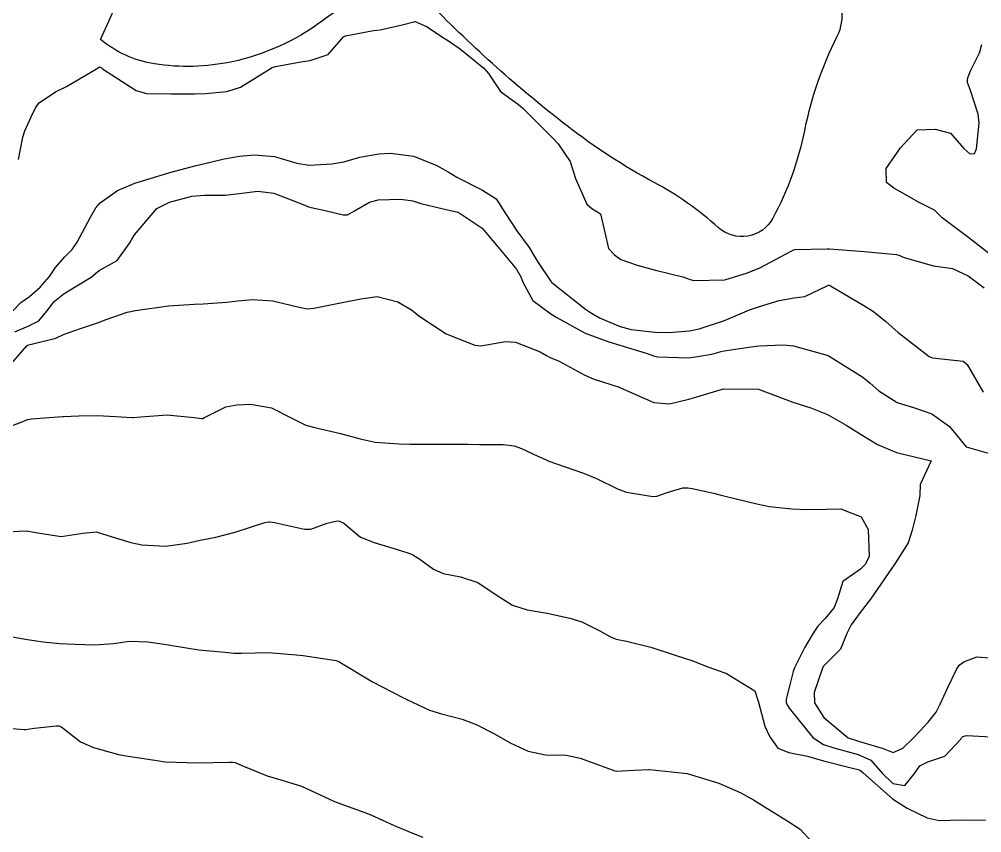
# Model space of a CAD drawing. Header units: metres. Extents: x 298520 to 308411, y 7433745 to 7450750.
# Drawn here: x 304123.8 to 304179.2, y 7439999.6 to 7440046.4 of the extents above; entities that cross this region are included whole.
import ezdxf

# ---------------------------------------------------------------- set-up
doc = ezdxf.new("R2010")
doc.units = ezdxf.units.M
doc.header["$LTSCALE"] = 10
for name, color, linetype in [('Curvas de Nivel 1m', 11, 'Continuous'), ('Curvas de Nivel 5m', 15, 'Continuous'), ('Hidrografia', 140, 'Continuous')]:
    doc.layers.add(name, color=color, linetype=linetype)

msp = doc.modelspace()

# ---------------------------------------------------------------- linework, layer by layer
at = {"layer": 'Curvas de Nivel 1m', "flags": 128}
for points, elevation in [([(304123.768, 7440038.333), (304124.035, 7440039.605), (304124.14, 7440039.981), (304124.525, 7440040.815), (304124.781, 7440041.347), (304124.969, 7440041.596), (304125.901, 7440042.225), (304126.542, 7440042.52), (304128.257, 7440043.554), (304128.439, 7440043.667), (304128.554, 7440043.595), (304128.61, 7440043.549), (304130.541, 7440042.302), (304131.143, 7440042.125), (304132.539, 7440042.11), (304133.913, 7440042.112), (304134.539, 7440042.125), (304135.772, 7440042.237), (304136.543, 7440042.487), (304138.068, 7440043.437), (304138.366, 7440043.622), (304138.557, 7440043.683), (304140.028, 7440043.948), (304140.562, 7440044.023), (304141.586, 7440044.376), (304142.477, 7440045.382), (304142.584, 7440045.453), (304144.198, 7440045.753), (304144.587, 7440045.794), (304145.853, 7440046.085), (304146.592, 7440046.277), (304147.245, 7440045.985), (304148.265, 7440045.315), (304148.58, 7440045.126), (304149.207, 7440044.67), (304150.557, 7440043.591), (304150.817, 7440043.286), (304151.516, 7440042.249), (304152.535, 7440041.486), (304152.813, 7440041.257), (304154.516, 7440039.557), (304154.833, 7440039.237), (304155.511, 7440038.217), (304155.817, 7440037.227), (304156.468, 7440035.749), (304156.758, 7440035.508), (304157.253, 7440035.208), (304157.517, 7440034.133), (304157.712, 7440033.201), (304158.065, 7440032.831), (304158.427, 7440032.58), (304159.368, 7440032.237), (304160.421, 7440031.948), (304161.999, 7440031.573), (304162.416, 7440031.428), (304162.634, 7440031.366), (304164.416, 7440031.403), (304165.727, 7440031.8), (304166.423, 7440032.098), (304168.263, 7440033.073), (304168.375, 7440033.129), (304168.434, 7440033.145), (304170.299, 7440033.187), (304170.435, 7440033.18), (304172.433, 7440033.03), (304174.291, 7440032.862), (304174.431, 7440032.827), (304174.735, 7440032.692), (304176.425, 7440032.211), (304177.512, 7440032.052), (304178.42, 7440031.631), (304179.331, 7440030.941)], 732), ([(304179.577, 7440032.939), (304178.446, 7440033.813), (304176.92, 7440034.973), (304176.696, 7440035.208), (304176.467, 7440035.417), (304175.598, 7440035.862), (304174.478, 7440036.493), (304174.143, 7440036.668), (304173.716, 7440037.011), (304173.699, 7440037.807), (304174.513, 7440039), (304175.473, 7440040.041), (304176.524, 7440040.074), (304177.395, 7440039.841), (304178.16, 7440038.955), (304178.508, 7440038.647), (304178.778, 7440038.678), (304178.885, 7440038.946), (304179.053, 7440040.419), (304178.996, 7440040.945), (304178.546, 7440042.294), (304178.367, 7440042.769), (304178.382, 7440042.953), (304178.416, 7440043.091), (304178.561, 7440043.464), (304179.056, 7440044.465), (304179.201, 7440044.944)], 732), ([(304123.456, 7440029.609), (304123.915, 7440030.087), (304124.401, 7440030.44), (304125.029, 7440030.972), (304125.554, 7440031.589), (304125.901, 7440032.105), (304126.43, 7440032.707), (304126.862, 7440033.149), (304127.158, 7440033.569), (304127.91, 7440035.011), (304128.219, 7440035.554), (304128.466, 7440035.832), (304129.471, 7440036.542), (304130.477, 7440036.971), (304132.236, 7440037.504), (304132.419, 7440037.566), (304132.484, 7440037.585), (304133.996, 7440037.98), (304134.492, 7440038.102), (304135.603, 7440038.362), (304136.499, 7440038.517), (304137.347, 7440038.601), (304138.499, 7440038.502), (304139.793, 7440038.118), (304140.492, 7440037.992), (304141.807, 7440038.077), (304142.495, 7440038.199), (304143.407, 7440038.463), (304144.502, 7440038.651), (304145.17, 7440038.686), (304146.5, 7440038.51), (304147.81, 7440038.003), (304148.488, 7440037.624), (304148.988, 7440037.305), (304150.476, 7440036.57), (304151.262, 7440036.069), (304151.749, 7440035.277), (304152.447, 7440034.22), (304153.158, 7440033.259), (304153.637, 7440032.464), (304154.413, 7440031.287), (304154.459, 7440031.24), (304156.398, 7440029.716), (304156.692, 7440029.512), (304157.212, 7440029.208), (304158.386, 7440028.707), (304159.019, 7440028.548), (304160.381, 7440028.391), (304161.18, 7440028.363), (304162.383, 7440028.463), (304162.936, 7440028.59), (304164.392, 7440029.061), (304164.434, 7440029.078), (304164.525, 7440029.119), (304165.824, 7440029.68), (304166.401, 7440029.871), (304167.542, 7440030.221), (304168.406, 7440030.363), (304169.022, 7440030.449), (304170.295, 7440031.051), (304170.378, 7440031.086), (304170.413, 7440031.085), (304170.5, 7440031.049), (304172.402, 7440029.928), (304172.96, 7440029.583), (304173.681, 7440029.011), (304174.383, 7440028.365), (304176.163, 7440026.982), (304176.362, 7440026.91), (304178.127, 7440026.72), (304178.359, 7440026.522), (304179.285, 7440024.941)], 733), ([(304123.569, 7440028.414), (304124.38, 7440028.75), (304124.945, 7440029.034), (304125.404, 7440029.59), (304125.833, 7440030.151), (304126.403, 7440030.607), (304127.952, 7440031.557), (304128.206, 7440031.763), (304128.419, 7440031.929), (304129.462, 7440032.505), (304130.185, 7440033.533), (304130.271, 7440033.706), (304130.447, 7440033.986), (304131.734, 7440035.511), (304132.467, 7440035.88), (304133.745, 7440036.213), (304134.471, 7440036.281), (304135.658, 7440036.281), (304136.472, 7440036.374), (304137.543, 7440036.513), (304138.473, 7440036.39), (304140.146, 7440035.733), (304140.465, 7440035.6), (304140.613, 7440035.557), (304141.417, 7440035.396), (304142.459, 7440035.137), (304142.704, 7440035.133), (304143.103, 7440035.374), (304143.968, 7440035.865), (304144.469, 7440036.011), (304145.766, 7440036.051), (304146.469, 7440035.944), (304146.924, 7440035.79), (304148.464, 7440035.433), (304149.064, 7440035.304), (304150.449, 7440034.378), (304151.382, 7440033.281), (304152.42, 7440032.023), (304152.692, 7440031.542), (304152.799, 7440031.264), (304153.359, 7440030.212), (304154.395, 7440029.448), (304154.757, 7440029.236), (304156.38, 7440028.328), (304157.743, 7440027.828), (304158.37, 7440027.643), (304159.88, 7440027.175), (304160.361, 7440027.013), (304160.556, 7440026.973), (304162.361, 7440026.919), (304163.658, 7440027.131), (304164.207, 7440027.281), (304164.366, 7440027.312), (304165.933, 7440027.541), (304166.37, 7440027.604), (304167.789, 7440027.661), (304168.371, 7440027.595), (304170.363, 7440027.05), (304172.351, 7440025.79), (304172.784, 7440025.46), (304173.281, 7440025.016), (304174.333, 7440024.344), (304175.261, 7440024.058), (304176.323, 7440023.681), (304177.337, 7440022.965), (304177.774, 7440022.425), (304178.301, 7440021.784), (304179.906, 7440021.325)], 734), ([(304123.056, 7440022.868), (304124.319, 7440023.364), (304124.509, 7440023.409), (304126.322, 7440023.526), (304126.372, 7440023.529), (304127.251, 7440023.566), (304128.323, 7440023.586), (304129.361, 7440023.54), (304130.322, 7440023.468), (304130.383, 7440023.468), (304130.817, 7440023.523), (304132.324, 7440023.627), (304133.879, 7440023.484), (304134.322, 7440023.423), (304134.374, 7440023.428), (304134.479, 7440023.478), (304135.699, 7440024.096), (304136.33, 7440024.212), (304137.123, 7440024.24), (304138.329, 7440024.027), (304139.541, 7440023.418), (304140.317, 7440023.029), (304140.827, 7440022.893), (304142.311, 7440022.563), (304143.434, 7440022.241), (304144.303, 7440022.063), (304145.68, 7440021.969), (304146.302, 7440021.949), (304147.684, 7440021.938), (304148.303, 7440021.951), (304149.651, 7440021.948), (304150.303, 7440021.929), (304151.653, 7440021.927), (304152.301, 7440021.838), (304152.716, 7440021.683), (304153.659, 7440021.25), (304154.1, 7440021.052), (304154.29, 7440020.968), (304154.722, 7440020.802), (304156.283, 7440020.266), (304157.033, 7440019.961), (304158.275, 7440019.356), (304158.754, 7440019.185), (304160.269, 7440018.926), (304160.492, 7440018.945), (304161.096, 7440019.162), (304162.003, 7440019.425), (304162.276, 7440019.43), (304162.525, 7440019.396), (304163.769, 7440019.128), (304164.271, 7440018.995), (304164.434, 7440018.955), (304166.264, 7440018.513), (304166.988, 7440018.363), (304168.26, 7440018.225), (304169.139, 7440018.181), (304170.26, 7440018.193), (304171.09, 7440018.212), (304172.254, 7440017.758), (304172.666, 7440017.024), (304172.708, 7440015.503), (304172.507, 7440015.026), (304172.22, 7440014.748), (304171.211, 7440014.042), (304170.891, 7440013.043), (304170.699, 7440012.541), (304170.186, 7440011.898), (304169.758, 7440011.475), (304169.496, 7440011.057), (304169.006, 7440010.22), (304168.415, 7440009.067), (304168.352, 7440008.866), (304168.137, 7440008.016), (304167.941, 7440007.257), (304167.946, 7440007.073), (304167.992, 7440006.942), (304168.12, 7440006.74), (304169.481, 7440005.056), (304170.099, 7440004.663), (304170.681, 7440004.46), (304172.093, 7440004.071), (304172.822, 7440003.751), (304173.463, 7440003.009), (304174.074, 7440002.415), (304174.765, 7440002.301), (304175.326, 7440002.988), (304175.636, 7440003.436), (304176.09, 7440003.66), (304177.073, 7440003.99), (304177.989, 7440004.961), (304178.029, 7440005.035), (304178.104, 7440005.111), (304178.319, 7440005.171), (304180.104, 7440005.068)], 736), ([(304122.944, 7440016.905), (304124.236, 7440016.956), (304125.011, 7440016.817), (304126.233, 7440016.626), (304127.486, 7440016.812), (304128.236, 7440016.887), (304129.175, 7440016.599), (304130.23, 7440016.28), (304130.865, 7440016.156), (304132.229, 7440016.068), (304133.476, 7440016.242), (304134.232, 7440016.41), (304135.124, 7440016.581), (304136.237, 7440016.886), (304137.953, 7440017.434), (304138.195, 7440017.479), (304138.244, 7440017.477), (304138.497, 7440017.427), (304140.239, 7440017.043), (304140.592, 7440017.054), (304141.543, 7440017.397), (304142.116, 7440017.52), (304142.245, 7440017.511), (304142.492, 7440017.386), (304143.45, 7440016.587), (304144.232, 7440016.283), (304145.753, 7440015.819), (304146.226, 7440015.659), (304146.457, 7440015.568), (304146.859, 7440015.33), (304147.651, 7440014.752), (304148.215, 7440014.497), (304149.199, 7440014.314), (304150.21, 7440013.983), (304151.266, 7440013.279), (304152.194, 7440012.678), (304153.033, 7440012.414), (304154.188, 7440012.213), (304155.491, 7440011.92), (304156.18, 7440011.709), (304157.213, 7440011.204), (304157.83, 7440010.856), (304158.168, 7440010.727), (304158.747, 7440010.604), (304160.164, 7440010.256), (304161.502, 7440009.814), (304162.157, 7440009.607), (304162.506, 7440009.495), (304163.439, 7440009.131), (304164.149, 7440008.869), (304164.517, 7440008.747), (304166.132, 7440007.736), (304166.346, 7440007.097), (304166.724, 7440005.706), (304167.002, 7440005.087), (304167.466, 7440004.449), (304168.094, 7440004.189), (304169.17, 7440003.982), (304170.089, 7440003.707), (304171.839, 7440003.279), (304172.085, 7440003.225), (304172.221, 7440003.165), (304172.364, 7440003.026), (304174.061, 7440001.523), (304174.903, 7440000.991), (304176.048, 7440000.44), (304176.736, 7440000.283), (304178.046, 7440000.31), (304179.409, 7440000.302)], 737), ([(304122.815, 7440010.965), (304124.164, 7440010.712), (304125.195, 7440010.558), (304126.162, 7440010.468), (304127.024, 7440010.43), (304128.161, 7440010.401), (304129.235, 7440010.466), (304130.164, 7440010.611), (304131.213, 7440010.564), (304132.162, 7440010.423), (304133.434, 7440010.213), (304134.159, 7440010.106), (304135.651, 7440009.972), (304136.158, 7440009.918), (304136.622, 7440009.918), (304138.158, 7440009.95), (304139.753, 7440009.818), (304140.157, 7440009.769), (304142.062, 7440009.483), (304142.154, 7440009.457), (304142.199, 7440009.435), (304142.267, 7440009.388), (304144.136, 7440008.263), (304145.933, 7440007.342), (304146.122, 7440007.243), (304147.423, 7440006.627), (304148.114, 7440006.428), (304149.304, 7440006.105), (304150.108, 7440005.809), (304151.133, 7440005.28), (304152.098, 7440004.731), (304153.106, 7440004.268), (304154.091, 7440004.066), (304155.281, 7440004.038), (304156.089, 7440003.864), (304156.569, 7440003.695), (304157.927, 7440003.192), (304158.082, 7440003.133), (304158.156, 7440003.115), (304159.226, 7440003.179), (304160.036, 7440003.218), (304160.083, 7440003.216), (304160.616, 7440003.165), (304162.081, 7440003.013), (304162.244, 7440002.984), (304164.073, 7440002.427), (304165.287, 7440001.885), (304166.059, 7440001.479), (304166.67, 7440001.094), (304168.044, 7440000.237), (304168.747, 7439999.776), (304169.428, 7439999.059)], 738), ([(304122.96, 7440005.611), (304124.102, 7440005.524), (304124.177, 7440005.524), (304124.686, 7440005.594), (304125.964, 7440005.721), (304126.104, 7440005.72), (304126.214, 7440005.688), (304126.364, 7440005.576), (304127.345, 7440004.811), (304128.092, 7440004.48), (304129.537, 7440004.087), (304130.087, 7440003.977), (304131.879, 7440003.718), (304132.085, 7440003.679), (304132.236, 7440003.659), (304134.084, 7440003.59), (304135.9, 7440003.646), (304136.085, 7440003.645), (304136.241, 7440003.614), (304136.625, 7440003.452), (304138.074, 7440002.853), (304138.871, 7440002.622), (304140.066, 7440002.253), (304141.917, 7440001.391), (304142.052, 7440001.331), (304143.5, 7440000.821), (304144.045, 7440000.608), (304145.398, 7439999.988), (304146.037, 7439999.717), (304146.305, 7439999.605), (304147.043, 7439999.325)], 739)]:
    msp.add_lwpolyline(points, dxfattribs=dict(at, elevation=elevation))
at = {"layer": 'Curvas de Nivel 5m', "elevation": 735, "flags": 128}
msp.add_lwpolyline([(304123.376, 7440026.586), (304124.259, 7440027.601), (304124.318, 7440027.646), (304124.364, 7440027.662), (304125.915, 7440028.039), (304126.373, 7440028.246), (304127.337, 7440028.607), (304128.384, 7440028.941), (304128.817, 7440029.115), (304130.024, 7440029.534), (304130.326, 7440029.599), (304130.394, 7440029.614), (304130.504, 7440029.638), (304132.397, 7440029.906), (304133.883, 7440030), (304134.398, 7440030.022), (304135.743, 7440030.123), (304136.4, 7440030.194), (304137.23, 7440030.277), (304138.401, 7440030.195), (304140.002, 7440029.809), (304140.396, 7440029.739), (304140.766, 7440029.774), (304142.4, 7440030.089), (304143.47, 7440030.302), (304144.404, 7440030.448), (304145.605, 7440030.144), (304146.396, 7440029.675), (304146.585, 7440029.527), (304146.812, 7440029.334), (304148.378, 7440028.293), (304150.031, 7440027.631), (304150.368, 7440027.61), (304151.792, 7440027.855), (304152.371, 7440027.811), (304153.795, 7440027.249), (304154.156, 7440027.038), (304154.36, 7440026.936), (304154.876, 7440026.717), (304156.35, 7440025.92), (304156.832, 7440025.697), (304158.343, 7440025.216), (304158.405, 7440025.189), (304160.331, 7440024.347), (304161.228, 7440024.263), (304162.334, 7440024.531), (304162.809, 7440024.67), (304164.343, 7440025.12), (304166.343, 7440025.1), (304168.332, 7440024.366), (304169.356, 7440024.032), (304170.322, 7440023.641), (304171.385, 7440023.039), (304172.307, 7440022.458), (304173.206, 7440021.92), (304174.298, 7440021.467), (304176.293, 7440020.98), (304175.642, 7440019.624), (304175.627, 7440018.986), (304175.407, 7440017.837), (304175.196, 7440016.99), (304174.967, 7440016.262), (304174.224, 7440015.112), (304174.149, 7440015.001), (304174.014, 7440014.796), (304172.786, 7440013.021), (304172.191, 7440012.244), (304171.674, 7440011.542), (304171.441, 7440011.037), (304171.064, 7440010.141), (304170.155, 7440009.22), (304170.069, 7440009.135), (304170.027, 7440009.051), (304169.545, 7440007.642), (304169.574, 7440007.055), (304170.114, 7440006.2), (304171.502, 7440005.036), (304172.101, 7440004.839), (304173.515, 7440004.427), (304174.095, 7440004.189), (304174.645, 7440004.447), (304175.215, 7440004.989), (304175.642, 7440005.45), (304176.112, 7440005.938), (304176.573, 7440006.521), (304176.807, 7440006.973), (304177.216, 7440007.89), (304177.744, 7440008.964), (304177.898, 7440009.22), (304178.158, 7440009.42), (304178.905, 7440009.693), (304180.16, 7440009.607)], dxfattribs=at)
at = {"layer": 'Hidrografia'}
msp.add_lwpolyline([(304128.503, 7440045.232), (304137.267, 7440064.574, -0.16319), (304141.978, 7440069.641, -0.16422), (304152.004, 7440071.39, -0.11134), (304157.681, 7440069.159, -0.108695), (304162.037, 7440064.556, 0.149932), (304164.336, 7440062.492, -0.147709), (304167.114, 7440060.019, -0.296458), (304167.054, 7440057.726, 0.25276), (304166.389, 7440051.574, 0.223292), (304168.506, 7440049.626, -0.12303), (304170.378, 7440048.48, -0.320808), (304170.861, 7440045.403, 0.066592), (304168.989, 7440039.974, -0.07386), (304167.176, 7440034.953, -0.486527), (304164.035, 7440034.41, 0.060587), (304160.351, 7440037.004, -0.041944), (304155.338, 7440040.261, -0.034175), (304147.479, 7440047.272, 0.285826), (304144.519, 7440047.996, 0.080651), (304141.258, 7440046.307, -0.107152), (304136.064, 7440043.955, -0.092679), (304131.595, 7440043.834, -0.134223)], format="xyb", close=True, dxfattribs=at)

doc.saveas('drawing.dxf')
